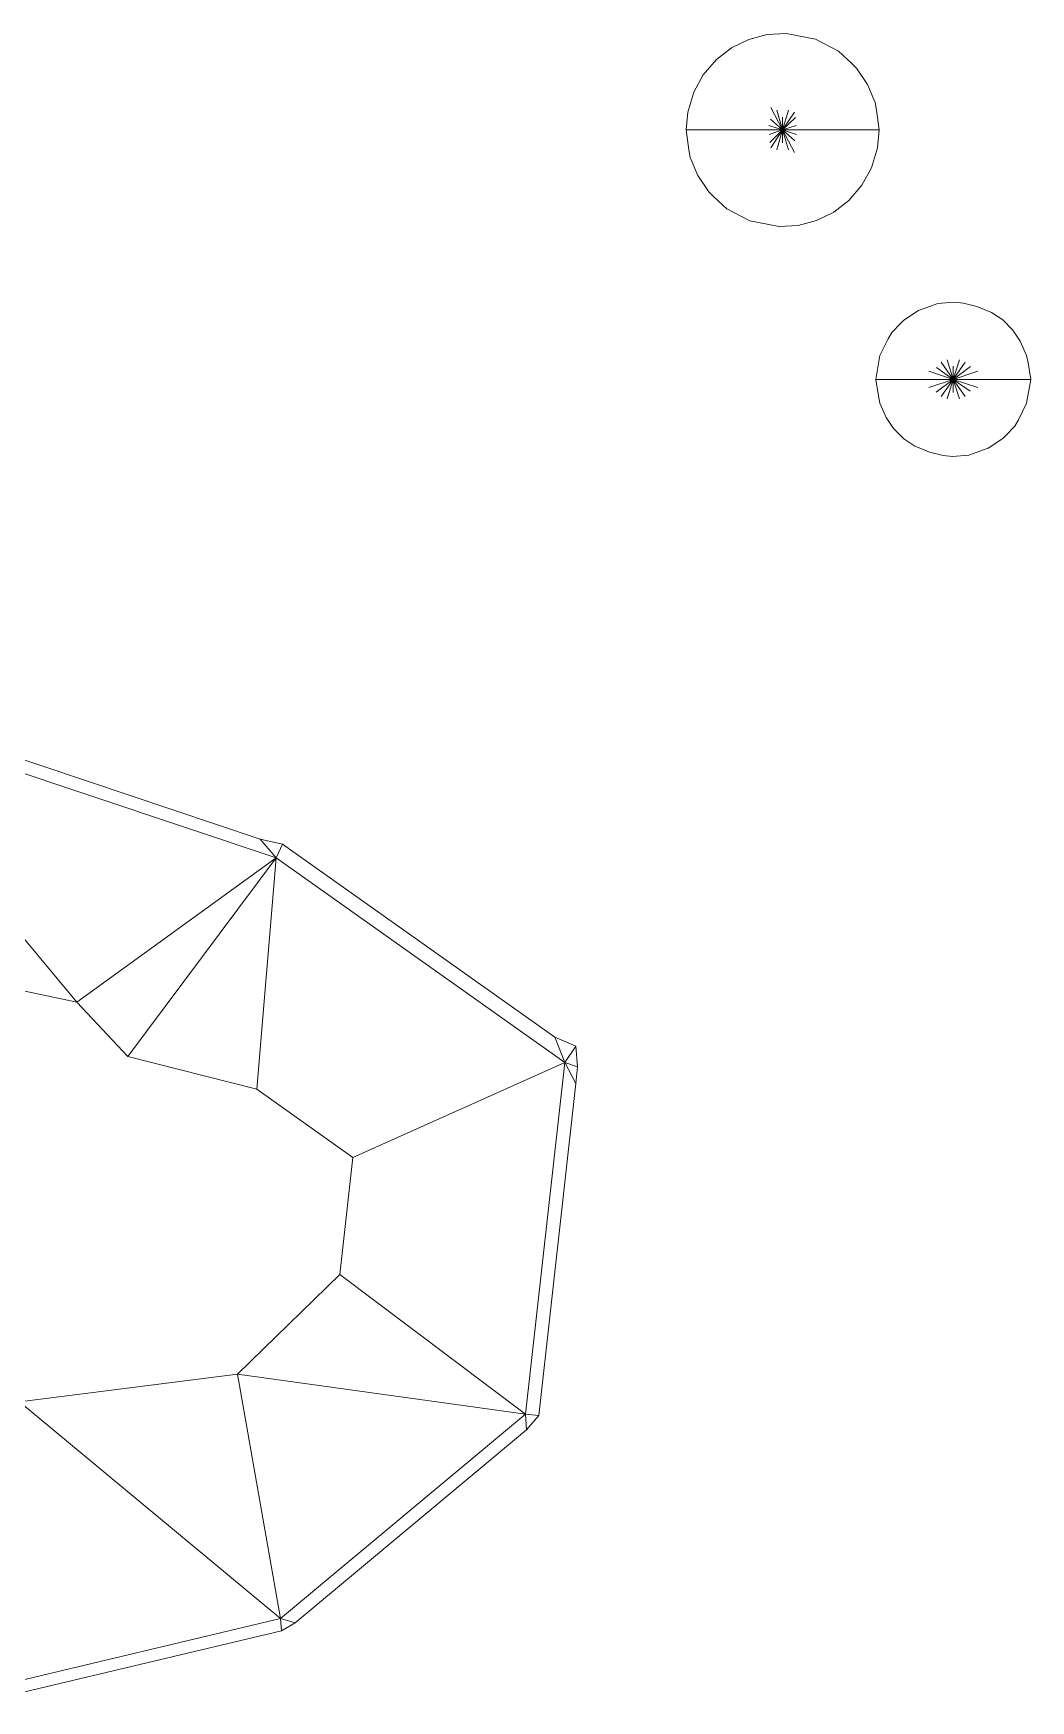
# Model space of a CAD drawing. Header units: inches. Extents: x -578 to 1873, y 397 to 1812.
# Drawn here: x 1161.6 to 1264.7, y 856.9 to 1029.2 of the extents above; entities that cross this region are included whole.
import ezdxf

# ---------------------------------------------------------------- set-up
doc = ezdxf.new("R2010")
doc.units = ezdxf.units.IN
doc.header["$MEASUREMENT"] = 0
for name, color, linetype, lineweight in [('A-FLOR', 192, 'Continuous', 13), ('A-WALL', 113, 'Continuous', 13), ('L-SITE', 91, 'Continuous', 9)]:
    doc.layers.add(name, color=color, linetype=linetype, lineweight=lineweight)

# ---------------------------------------------------------------- blocks, each defined once
blk = doc.blocks.new('3D Cad File Example_dwg_Sculpture - 20 D x 22 H-V19-_3D_-3572-Level 1')
at = {"layer": 'L-SITE'}
for p, q in [((-3.49, 9.35), (-5.28, 8.49)), ((-3.49, 9.35), (-1.6, 9.87)), ((-1.6, 9.87), (0.35, 9.99)), ((0.35, 9.99), (3.4, 9.39)), ((5.77, 8.16), (3.4, 9.39)), ((-6.83, 7.28), (-8.2, 5.72)), ((-6.83, 7.28), (-5.28, 8.49)), ((5.77, 8.16), (7.12, 6.9)), ((7.64, 6.38), (7.12, 6.9)), ((-9.19, 3.9), (-8.2, 5.72)), ((8.78, 4.71), (7.64, 6.38)), ((-9.81, 1.84), (-9.19, 3.9)), ((8.78, 4.71), (9.56, 2.85)), ((-9.99, 0), (-9.81, 1.84)), ((0, 0), (-1.21, 2.34)), ((0, 0), (-0.59, 2.04)), ((0, 0), (0.59, 2.04)), ((0, 0), (1.23, 1.83)), ((9.69, 2.05), (9.56, 2.85)), ((9.69, 2.05), (9.99, 0)), ((-9.99, 0), (-9.69, -2.05)), ((-9.99, 0), (-9.86, 0)), ((-9.86, 0), (-9.33, 0)), ((-8.43, 0), (-9.33, 0)), ((-7.19, 0), (-8.43, 0)), ((-7.19, 0), (-5.66, 0)), ((-5.66, 0), (-3.91, 0)), ((-3.91, 0), (-1.99, 0)), ((0, 0), (-1.99, 0)), ((0, 0), (-1.44, 0.46)), ((0, 0), (-1.39, -0.45)), ((0, 0), (-1.32, -1.29)), ((0, 0), (-1.25, 1.12)), ((0, 0), (-1.23, -1.83)), ((0, 0), (-0.59, -2.04)), ((0, 0), (0, 1.34)), ((0, 0), (1.32, 1.29)), ((0, 0), (1.39, 0.45)), ((0, 0), (1.99, 0)), ((0, 0), (0.59, -2.04)), ((0, 0), (1.21, -2.34)), ((0, 0), (0, -1.34)), ((0, 0), (1.25, -1.12)), ((0, 0), (1.44, -0.46)), ((3.91, 0), (1.99, 0)), ((3.91, 0), (5.66, 0)), ((7.19, 0), (5.66, 0)), ((7.19, 0), (8.43, 0)), ((9.33, 0), (8.43, 0)), ((9.33, 0), (9.86, 0)), ((9.99, 0), (9.81, -1.84)), ((9.99, 0), (9.86, 0)), ((-9.69, -2.05), (-9.56, -2.85)), ((-8.78, -4.71), (-9.56, -2.85)), ((9.81, -1.84), (9.19, -3.9)), ((-8.78, -4.71), (-7.64, -6.38)), ((9.19, -3.9), (8.2, -5.72)), ((-7.64, -6.38), (-7.12, -6.9)), ((6.83, -7.28), (8.2, -5.72)), ((-5.77, -8.16), (-7.12, -6.9)), ((-5.77, -8.16), (-3.4, -9.39)), ((3.49, -9.35), (5.28, -8.49)), ((6.83, -7.28), (5.28, -8.49)), ((-0.35, -9.99), (-3.4, -9.39)), ((1.6, -9.87), (-0.35, -9.99)), ((3.49, -9.35), (1.6, -9.87))]:
    blk.add_line(p, q, dxfattribs=at)
blk = doc.blocks.new('3D Cad File Example_dwg_Sculpture - 16 D x 16 H-V21-_3D_-3574-Level 1')
at = {"layer": 'L-SITE'}
for p, q in [((-5.11, 6.13), (-3.6, 7.12)), ((-3.6, 7.12), (-1.61, 7.84)), ((0.08, 7.98), (-1.61, 7.84)), ((0.08, 7.98), (1.04, 7.88)), ((2.45, 7.54), (1.04, 7.88)), ((3.2, 7.23), (2.45, 7.54)), ((3.96, 6.9), (3.2, 7.23)), ((5.12, 6.15), (3.96, 6.9)), ((-6.37, 4.83), (-5.42, 5.82)), ((-5.11, 6.13), (-5.42, 5.82)), ((6.17, 5.09), (5.12, 6.15)), ((-7.58, 2.46), (-6.73, 4.2)), ((-6.37, 4.83), (-6.73, 4.2)), ((6.17, 5.09), (6.93, 3.96)), ((7.58, 2.46), (6.93, 3.96)), ((-7.58, 2.46), (-8, 0)), ((-1.24, 1.77), (0, 0)), ((0, 0), (-0.63, 2.03)), ((0, 0), (0.63, 2.03)), ((0, 0), (1.24, 1.77)), ((7.74, 1.72), (7.58, 2.46)), ((-8, 0), (-7.74, -1.72)), ((-8, 0), (-7.83, 0)), ((-7.26, 0), (-7.83, 0)), ((-7.26, 0), (-6.31, 0)), ((-6.31, 0), (-5.04, 0)), ((-5.04, 0), (-3.51, 0)), ((-1.8, 0), (-3.51, 0)), ((0, 0), (-2.54, 0.85)), ((0, 0), (-2.54, -0.85)), ((0, 0), (-1.8, 0)), ((0, 0), (-1.77, -1.32)), ((0, 0), (-1.75, 1.23)), ((0, 0), (-1.24, -1.77)), ((0, 0), (-0.63, -2.03)), ((0, 0), (0, 1.37)), ((0, 0), (1.77, 1.32)), ((0, 0), (2.54, 0.85)), ((0, 0), (1.8, 0)), ((0, 0), (1.24, -1.77)), ((0, 0), (0.63, -2.03)), ((0, 0), (2.54, -0.85)), ((0, 0), (1.75, -1.23)), ((0, 0), (0, -1.37)), ((1.8, 0), (3.51, 0)), ((5.04, 0), (3.51, 0)), ((5.04, 0), (6.31, 0)), ((6.31, 0), (7.26, 0)), ((7.83, 0), (7.26, 0)), ((8, 0), (7.58, -2.46)), ((7.74, 1.72), (8, 0)), ((8, 0), (7.83, 0)), ((-7.74, -1.72), (-7.58, -2.46)), ((-7.58, -2.46), (-6.93, -3.96)), ((7.58, -2.46), (6.73, -4.2)), ((-6.93, -3.96), (-6.17, -5.09)), ((-5.12, -6.15), (-6.17, -5.09)), ((6.37, -4.83), (5.42, -5.82)), ((6.73, -4.2), (6.37, -4.83)), ((-5.12, -6.15), (-3.96, -6.9)), ((5.11, -6.13), (3.6, -7.12)), ((5.11, -6.13), (5.42, -5.82)), ((-3.2, -7.23), (-3.96, -6.9)), ((-3.2, -7.23), (-2.45, -7.54)), ((-2.45, -7.54), (-1.04, -7.88)), ((-0.08, -7.98), (-1.04, -7.88)), ((-0.08, -7.98), (1.61, -7.84)), ((3.6, -7.12), (1.61, -7.84))]:
    blk.add_line(p, q, dxfattribs=at)
blk = doc.blocks.new('3D Cad File Example_dwg-2744-Level 1')
at = {"layer": 'A-FLOR'}
for p, q in [((244.08, -209.34), (287.36, -223.85)), ((243.16, -210.43), (268.41, -240.7)), ((243.16, -210.43), (289.01, -225.8)), ((287.36, -223.85), (289.66, -224.37)), ((287.36, -223.85), (289.01, -225.8)), ((268.41, -240.7), (289.01, -225.8)), ((273.67, -246.32), (289.01, -225.8)), ((286.99, -249.72), (289.01, -225.8)), ((289.66, -224.37), (289.01, -225.8)), ((318.83, -246.95), (289.01, -225.8)), ((289.66, -224.37), (317.82, -244.34)), ((250.94, -237), (268.41, -240.7)), ((273.67, -246.32), (268.41, -240.7)), ((317.82, -244.34), (319.99, -245.27)), ((317.82, -244.34), (318.83, -246.95)), ((273.67, -246.32), (286.99, -249.72)), ((319.99, -245.27), (318.83, -246.95)), ((320.14, -247.41), (319.99, -245.27)), ((296.93, -256.77), (318.83, -246.95)), ((314.77, -283.29), (318.83, -246.95)), ((320.14, -247.41), (318.83, -246.95)), ((319.98, -249.13), (318.83, -246.95)), ((320.14, -247.41), (319.98, -249.13)), ((296.93, -256.77), (286.99, -249.72)), ((319.98, -249.13), (316.14, -283.44)), ((295.57, -268.88), (296.93, -256.77)), ((285, -279.18), (295.57, -268.88)), ((314.77, -283.29), (295.57, -268.88)), ((262.47, -282.02), (285, -279.18)), ((289.45, -304.42), (285, -279.18)), ((285, -279.18), (314.77, -283.29)), ((262.47, -282.02), (289.45, -304.42)), ((289.45, -304.42), (314.77, -283.29)), ((314.88, -284.93), (314.77, -283.29)), ((316.14, -283.44), (314.77, -283.29)), ((314.88, -284.93), (316.14, -283.44)), ((314.88, -284.93), (290.98, -304.88)), ((289.45, -304.42), (257.37, -312.06)), ((290.98, -304.88), (289.45, -304.42)), ((289.54, -305.72), (289.45, -304.42)), ((290.98, -304.88), (289.54, -305.72)), ((259.25, -312.92), (289.54, -305.72))]:
    blk.add_line(p, q, dxfattribs=at)
for name, p in [('3D Cad File Example_dwg_Sculpture - 20 D x 22 H-V19-_3D_-3572-Level 1', (341.36, -150.54)), ('3D Cad File Example_dwg_Sculpture - 16 D x 16 H-V21-_3D_-3574-Level 1', (359, -176.32))]:
    blk.add_blockref(name, p)

msp = doc.modelspace()

# ---------------------------------------------------------------- block references
at = {"layer": 'A-WALL', "color": 30, "lineweight": 9}
msp.add_blockref('3D Cad File Example_dwg-2744-Level 1', (897.69, 1169.79), dxfattribs=at)

doc.saveas('drawing.dxf')
